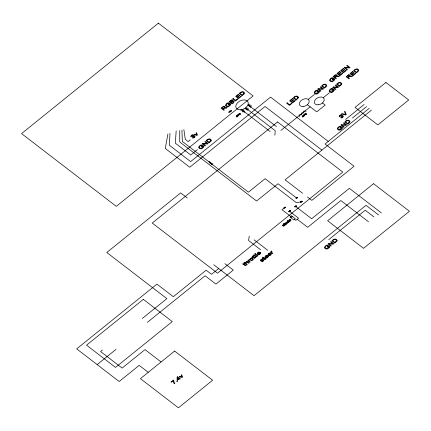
<?xml version="1.0" encoding="UTF-8"?>
<svg xmlns="http://www.w3.org/2000/svg" width="431" height="431" viewBox="0 0 431 431"><rect width="100%" height="100%" fill="white"/><g stroke="black" fill="none" stroke-linecap="round" stroke-linejoin="round"><path stroke-width="0.65" d="M284.95 207.236L285.063 206.902L285.058 207.327L285.651 207.322L285.128 207.424M289.934 210.781L290.052 210.452L290.047 210.872L290.639 210.867L290.117 210.969M295.914 205.953L296.032 205.625L296.027 206.045L296.62 206.045L296.097 206.147M297.007 197.5L297.126 197.172L297.121 197.592L297.713 197.592L297.191 197.689M301.77 201.229L301.883 200.9L301.883 201.32L302.476 201.32L301.953 201.422M236.953 116.165L236.851 116.612M302.939 116.171L302.837 116.618M303.833 115.449L303.731 115.896M169.997 133.351L169.367 145.252L190.653 161.598L270.56 97.11L328.233 141.406M176.166 130.895L175.342 143.167L190.739 154.988L197.376 149.632M274.892 135.194L275.226 130.706L245.643 107.987M249.242 236.113L248.601 240.509L260.658 249.764M167.928 133.987L165.288 148.474L189.759 167.26L265.087 106.473L321.898 150.107M236.242 116.289L236.641 116.031M302.228 116.295L302.627 116.036M303.122 115.573L303.521 115.314M303.596 115.81L303.656 115.438M244.091 112.728L244.619 110.966L242.324 111.882L243.504 109.916L241.074 110.886M236.711 116.553L236.781 116.176M250.653 107.637L251.311 105.622L249.371 106.576L250.142 104.878L248.078 105.934L249.339 104.07M341.33 115.804C340.964 114.269 339.585 116.219 339.423 116.785M224.438 107.335C224.971 105.837 221.949 107.254 221.884 108.025L222.822 108.747L223.91 107.863A2.274 1.519 -26.8 0 0 224.432 107.367L224.422 107.362M247.459 110.39L248.558 108.747L246.257 109.819L247.297 108.133L245.05 109.129L246.403 107.723M228.721 103.413L229.082 102.971A1.95 1.304 -26.8 0 0 227.509 103.009M317.308 90.817L317.674 90.375A1.95 1.304 -26.8 0 0 316.101 90.418M332.737 78.356L333.104 77.914A1.95 1.304 -26.8 0 0 331.531 77.957M327.662 245.718L328.023 245.277A1.95 1.304 -26.8 0 0 326.45 245.32M255.217 257.458L255.631 257.598L254.516 258.228M256.704 256.256L257.124 256.397L256.003 257.027A2.775 1.853 -26.8 0 1 255.535 256.741M190.303 139.795L188.218 141.632L185.308 139.396L183.865 129.612M229.987 111.489L230.515 111.554L230.046 112.022L230.687 111.532L230.321 111.23L229.788 111.581L229.971 110.923L229.4 111.387L229.868 111.715M289.249 211.492L288.835 211.529L289.158 211.276M295.224 206.67L294.815 206.702L295.138 206.454M301.075 201.945L300.671 201.977L300.994 201.73M237.476 115.266L236.813 115.643L237.637 115.104A2.241 1.498 -26.8 0 0 237.966 116.036M236.824 116.801L237.492 116.418L236.727 117.033M237.955 116.041L237.81 116.16A2.139 1.428 -26.8 0 1 237.497 115.266M308.251 99.416L314.404 94.454M280.92 130.41L310.153 106.818M348.981 76.406L347.892 77.284L346.95 76.562C346.917 75.662 350.069 74.466 349.509 75.872A2.274 1.519 -26.8 0 1 348.975 76.395M323.277 97.697L329.429 92.735M302.81 116.801L303.478 116.424L302.713 117.038M303.704 116.079L304.372 115.702L303.607 116.316M306.123 114.129L306.479 114.005L305.935 114.29M345.624 119.425L364.125 104.496M352.407 118.04L366.582 106.597M369.254 108.305L325.055 143.97L354.072 166.253L311.807 200.361L307.416 196.994M371.533 110.056L285.09 179.813L302.567 193.233M102.454 350.026L100.585 351.534L122.118 368.085L145.005 349.616L161.092 361.975M142.354 318.412L166.862 298.635L106.791 252.496L180.643 192.899L187.291 198.007M284.719 207.559L282.03 209.73L290.833 216.486M147.413 322.323L205.097 275.775L215.931 284.094L233.268 270.102L224.896 263.675M97.142 364.588L115.982 349.385M218.856 268.384L211.513 274.31L206.158 270.194L173.316 296.695L156.943 284.121L76.691 348.878L119.177 381.51L139.186 365.364L148.259 372.33M289.206 211.626L289.239 211.998L288.673 211.562L289.158 211.19M295.187 206.799L295.219 207.171L294.653 206.735L295.138 206.363M301.043 202.074L301.075 202.446L300.509 202.01L300.994 201.638M290.914 217.73L292.417 216.518M290.16 219.977L289.217 220.742A0.646 0.431 -26.8 0 1 289.821 219.853A0.814 0.544 -26.8 0 1 290.149 219.988M290.634 219.869L289.373 220.887A0.722 0.479 -26.8 0 0 290.607 220.187M260.179 252.464C255.728 255.249 260.135 254.635 260.486 252.717M267.096 256.003L265.544 257.259A1.067 0.711 -26.8 0 1 265.496 256.402A1.067 0.711 -26.8 0 1 266.547 255.793M268.529 254.85L270.081 253.595A1.341 0.894 -26.8 0 0 269.52 253.423A1.067 0.711 -26.8 0 0 268.481 253.994A1.067 0.711 -26.8 0 0 268.54 254.84M267.877 255.825C263.416 258.659 267.872 257.953 268.184 256.084M270.862 253.417C266.38 256.37 270.937 255.438 271.169 253.676A1.724 1.148 -26.8 0 1 269.45 255.691C266.218 256.019 268.755 251.623 270.77 253.342M328.713 239.679L365.224 210.215L373.963 216.928M173.267 380.74L171.387 382.259L171.053 382.001L173.537 379.997L173.806 380.201A7.187 4.8 -26.8 0 0 173.838 381.29A8.523 5.689 -26.8 0 0 174.269 382.583A6.573 4.391 -26.8 0 0 174.873 383.321L174.388 383.714M303.176 115.713L303.133 115.352L303.753 115.228M290.494 220.246L290.817 220.025M191.068 136.869C191.138 136.605 192.506 134.1 192.975 135.889A1.304 0.873 -26.8 0 1 192.549 136.411M193.395 135.9L194.667 135.765L195.038 136.762L193.686 138.001L192.388 137.958L192.808 137.537A1.498 1.002 -26.8 0 0 193.508 137.667M341.751 115.815L343.022 115.68L343.394 116.677L342.042 117.916L340.738 117.873L341.163 117.453A1.498 1.002 -26.8 0 0 341.858 117.582C344.197 116.424 341.39 115.885 340.824 116.386M262.387 260.362L262.102 260.523M261.946 260.114L262.398 259.871A4.752 3.173 -26.8 0 1 262.856 259.651C264.801 259.096 263.556 261.709 262.237 261.633C260.162 261.752 264.634 260.523 263.061 260.049M261.897 260.141L261.579 260.313M331.213 89.152C329.72 89.573 329.327 91.582 331.1 91.862M212.979 163.92L211.379 164.642L212.138 163.128L210.468 163.796L210.931 162.449L209.331 163.02L209.962 161.652L208.9 161.819M223.619 106.252L225.057 106.473L224.594 107.777A1.805 1.207 -26.8 0 1 225.041 107.637A3.529 2.36 -26.8 0 1 225.839 107.594L227.277 107.642L226.641 108.159L225.02 108.106M348.69 74.789L350.128 75.01L349.665 76.314A1.805 1.207 -26.8 0 1 350.112 76.174A3.529 2.36 -26.8 0 1 350.909 76.131L352.348 76.179L351.712 76.696L350.047 76.643A1.81 1.207 -26.8 0 0 349.11 76.783M200.733 145.603C199.251 146.012 198.842 148.016 200.62 148.312M339.386 126.908C337.92 127.328 337.489 129.332 339.272 129.618M326.542 245.772C325.071 246.198 324.645 248.202 326.429 248.482M193.551 137.64C195.744 136.557 193.212 135.921 192.468 136.471M300.596 201.95L296.269 202.618L265.124 178.698L248.423 192.172L182.335 141.416L181.93 130.13M251.801 257.83C245.95 260.13 255.287 262.177 252.868 258.077A1.977 1.32 -26.8 0 0 251.812 257.797M284.417 207.424L284.95 207.424L284.945 207.893L285.063 207.483M296.894 197.597L295.806 198.233L296.625 198.465L296.226 198.001L297.007 197.689L297.007 198.158L297.126 197.754M301.641 201.325L301.237 201.422L301.77 201.417L301.463 201.891M295.801 206.05L295.38 206.147L295.914 206.147L295.607 206.616M284.832 207.327L283.743 207.968L284.665 208.119L284.164 207.731L284.352 207.478M289.821 210.878L289.4 210.975L289.934 210.969L289.627 211.443M301.361 201.994L301.889 201.482M295.504 206.718L296.032 206.207M289.524 211.546L290.052 211.034M245.293 265.69L246.392 265.06L245.961 264.93A0.97 0.646 -26.8 0 1 245.648 265.178M306.123 111.22L303.78 111.036L303.801 112.852L301.458 113.089L301.436 114.829L299.146 114.921L299.319 116.607M264.898 259.43L266.013 258.799L265.615 258.643A0.97 0.646 -26.8 0 1 265.27 258.923M331.504 81.12C329.699 80.861 330.151 78.878 331.622 78.41A1.579 1.056 -26.8 0 1 332.743 78.35M316.074 93.581C314.28 93.338 314.732 91.297 316.192 90.871A1.579 1.056 -26.8 0 1 317.313 90.812M227.487 106.177C225.65 105.907 226.151 103.936 227.6 103.467A1.579 1.056 -26.8 0 1 228.726 103.402M261.094 260.416L261.218 260.432A0.576 0.383 -26.8 0 0 261.472 260.362M231.21 111.053L230.332 110.982L231.399 111.096L231.102 110.368L231.151 110.934M302.858 115.95L302.26 116.058L302.271 116.424M236.872 115.944L236.317 116.025L236.269 116.402M267.791 255.75C265.798 254.064 263.222 258.358 266.46 258.137A1.724 1.148 -26.8 0 0 268.222 256.062M260.087 252.388C258.099 250.697 255.524 254.996 258.762 254.775A1.724 1.148 -26.8 0 0 260.523 252.701M294.529 219.325L295.898 220.338L298.554 218.178L289.648 211.341M334.122 79.39L333.594 78.986L332.468 79.897L332.134 79.638L333.756 78.323L334.812 79.132A3.863 2.581 -26.8 0 1 334.408 79.961M333.718 90.133L333.19 89.729L332.059 90.639L331.73 90.381L333.352 89.066L334.402 89.874A3.863 2.581 -26.8 0 1 334.003 90.704M319.382 91.593L318.326 90.785L316.704 92.099L317.038 92.358L318.164 91.442L318.692 91.851M322.447 102.998L325.179 105.099L316.699 111.839L307.422 104.717M341.891 127.883L341.363 127.479L340.231 128.39L339.897 128.136L341.524 126.822L342.575 127.63A3.863 2.581 -26.8 0 1 342.176 128.46A3.001 2.004 -26.8 0 1 340.301 129.914M305.778 114.414L305.326 114.775L305.579 114.571A0.754 0.501 -26.8 0 1 304.76 114.204A0.754 0.501 -26.8 0 1 305.644 113.493A0.754 0.501 -26.8 0 1 306.107 114.129M248.143 104.884L276.384 126.574M381.343 212.919L349.336 188.342L311.661 218.738L295.618 206.417M241.678 109.684L270.118 131.525M378.574 214.95L366.016 205.307L254.015 295.688L213.744 264.758M230.1 104.442L229.572 104.038L228.446 104.948L228.112 104.695L229.739 103.381L230.79 104.189A3.863 2.581 -26.8 0 1 230.386 105.019A3.001 2.004 -26.8 0 1 228.516 106.473M239.948 114.285L240.493 113.999L240.142 114.123A0.754 0.501 -26.8 0 0 239.658 113.488A0.754 0.501 -26.8 0 0 238.774 114.199A0.754 0.501 -26.8 0 0 239.588 114.549L239.34 114.77L239.798 114.409M368.462 221.744L340.84 200.534L307.686 227.288L297.223 219.26M296.194 197.71L278.022 183.735L256.59 201.008L179.754 141.998L179.732 130.593M203.233 146.578L202.705 146.174L201.579 147.084L201.245 146.831L202.872 145.516L203.922 146.325A3.863 2.581 -26.8 0 1 203.518 147.154A3.001 2.004 -26.8 0 1 201.649 148.609M329.042 246.753L328.514 246.343L327.388 247.254L327.054 247.001L328.681 245.686L329.731 246.494A3.863 2.581 -26.8 0 1 329.327 247.324M271.767 252.469L272.845 253.293L272.37 253.676L270.318 252.097L270.743 251.758C270.9 252.318 271.589 250.136 272.058 251.305A0.76 0.506 -26.8 0 0 271.395 251.806M254.08 239.825L267.753 250.325M264.898 258.794L263.697 257.873L264.171 257.49L263.422 257.663L262.705 257.113L262.447 257.652L262.953 258.04L262.608 258.32L263.228 258.25L264.408 259.155M256.003 256.391L254.802 255.47L255.276 255.087L254.532 255.26L253.816 254.71L253.552 255.249L254.064 255.637L253.719 255.917L254.333 255.847L255.513 256.752M249.161 261.132L250.239 261.962L249.764 262.339L247.712 260.766L248.137 260.421C248.304 261.067 248.919 258.789 249.452 259.974M247.75 261.913L249.053 262.915L248.579 263.298L247.281 262.296A1.045 0.7 -26.8 0 0 246.758 262.107L245.815 263.012L247.259 264.365L246.785 264.742L243.951 262.565L244.425 262.188L245.444 262.969A1.487 0.991 -26.8 0 1 246.618 261.714M261.003 260.351L261.445 259.64L262.732 259.053L261.816 259.042L260.69 259.866A1.471 0.981 -26.8 0 0 260.48 260.179A0.991 0.663 -26.8 0 0 261.019 260.933M345.479 114.096L345.71 114.549L341.988 113.579L341.433 114.026L345.759 115.002L346.276 114.581L344.945 111.187L344.428 111.607L345.452 114.026M302.761 116.149L302.697 116.559A1.024 0.684 -26.8 0 0 302.637 116.866M261.03 260.917A0.959 0.641 -26.8 0 0 261.536 260.798A5 3.34 -26.8 0 0 262.096 260.518M262.447 260.34A3.103 2.074 -26.8 0 1 263.007 260.044M265.081 258.912A1.552 1.034 -26.8 0 1 264.903 258.789M264.876 259.446A2.775 1.853 -26.8 0 1 264.429 259.139M266.541 255.831A1.341 0.894 -26.8 0 1 267.08 256.014M271.816 252.421A1.546 1.029 -26.8 0 1 271.358 251.828M290.882 220.004A1.121 0.749 -26.8 0 1 289.659 221.248A1.121 0.749 -26.8 0 1 288.942 220.225A1.121 0.749 -26.8 0 1 290.693 219.735M328.928 246.764A2.069 1.379 -26.8 0 1 326.396 248.558M326.531 245.718A1.579 1.056 -26.8 0 1 327.668 245.708M324.57 247.89A2.564 1.713 -26.8 0 1 326.477 245.411M327.463 248.87A2.758 1.843 -26.8 0 1 324.775 247.82M329.316 247.319A3.001 2.004 -26.8 0 1 327.458 248.779M258.842 252.426A1.067 0.711 -26.8 0 0 257.797 253.04A1.067 0.711 -26.8 0 0 257.857 253.881L259.397 252.641A1.341 0.894 -26.8 0 0 258.837 252.469M256.682 256.267A0.97 0.646 -26.8 0 1 256.38 256.52M256.186 256.515A1.552 1.034 -26.8 0 1 256.009 256.386M255.19 257.469A0.97 0.646 -26.8 0 1 254.888 257.722M254.699 257.716A1.552 1.034 -26.8 0 1 254.522 257.587L253.315 256.671L253.784 256.289L253.514 256.079L253.04 256.461L252.324 255.912L252.065 256.45L252.571 256.844L252.227 257.118L252.841 257.048L254.026 257.959A2.775 1.853 -26.8 0 0 254.495 258.25M249.204 261.089A1.546 1.029 -26.8 0 1 248.746 260.496A0.76 0.506 -26.8 0 1 249.447 259.985M246.645 261.601A1.568 1.051 -26.8 0 1 247.712 261.94M245.454 265.173A1.552 1.034 -26.8 0 1 245.277 265.043L244.07 264.128L244.544 263.745L244.275 263.54L243.801 263.923L243.084 263.368L242.82 263.907L243.332 264.3L242.987 264.58L243.601 264.505L244.781 265.415A2.775 1.853 -26.8 0 0 245.255 265.706M341.805 115.826A1.223 0.819 -26.8 0 0 341.697 114.921A1.223 0.819 -26.8 0 0 340.522 114.899A1.632 1.094 -26.8 0 0 339.369 116.817M341.33 115.804A1.304 0.873 -26.8 0 1 340.905 116.327M341.772 127.899A2.069 1.379 -26.8 0 1 339.24 129.693M339.38 126.854A1.579 1.056 -26.8 0 1 340.512 126.843L340.873 126.412A1.95 1.304 -26.8 0 0 339.299 126.45M337.414 129.025A2.564 1.713 -26.8 0 1 339.321 126.547M340.307 130A2.758 1.843 -26.8 0 1 337.618 128.955M174.41 383.698A7.133 4.763 -26.8 0 1 173.332 380.729M192.167 134.984A1.223 0.819 -26.8 0 1 193.341 135.005A1.223 0.819 -26.8 0 1 193.454 135.91M191.014 136.907A1.632 1.094 -26.8 0 1 192.161 134.962M203.12 146.594A2.069 1.379 -26.8 0 1 200.587 148.388M200.727 145.549A1.579 1.056 -26.8 0 1 201.859 145.538L202.214 145.107A1.95 1.304 -26.8 0 0 200.641 145.145M198.761 147.72A2.564 1.713 -26.8 0 1 200.668 145.242M201.654 148.7A2.758 1.843 -26.8 0 1 198.966 147.65M319.376 91.593A3.863 2.581 -26.8 0 1 318.978 92.423M318.579 91.862A2.069 1.379 -26.8 0 1 316.047 93.656M314.221 92.988A2.564 1.713 -26.8 0 1 316.128 90.51M317.108 93.969A2.758 1.843 -26.8 0 1 314.425 92.918M318.962 92.417A3.001 2.004 -26.8 0 1 317.108 93.883M333.605 90.149A2.069 1.379 -26.8 0 1 331.067 91.943M331.207 89.098A1.579 1.056 -26.8 0 1 332.339 89.093L332.7 88.657A1.95 1.304 -26.8 0 0 331.127 88.7M329.246 91.27A2.564 1.713 -26.8 0 1 331.153 88.791M332.134 92.25A2.758 1.843 -26.8 0 1 329.446 91.2M333.987 90.704A3.001 2.004 -26.8 0 1 332.129 92.164M336.11 76.74A1.875 1.255 -26.8 0 0 335.851 76.939L335.21 77.451L336.471 78.415L335.959 78.825L333.125 76.648L334.828 75.274A3.146 2.101 -26.8 0 1 335.679 74.692L337.123 74.924L336.659 76.233A1.805 1.207 -26.8 0 1 337.107 76.088A3.529 2.36 -26.8 0 1 337.904 76.045L339.342 76.093L338.707 76.61L337.09 76.556A1.81 1.207 -26.8 0 0 336.105 76.696M334.009 79.401A2.069 1.379 -26.8 0 1 331.477 81.195M329.65 80.527A2.564 1.713 -26.8 0 1 331.558 78.049M332.538 81.507A2.758 1.843 -26.8 0 1 329.855 80.457M334.391 79.956A3.001 2.004 -26.8 0 1 332.538 81.421M348.684 74.778A3.146 2.101 -26.8 0 0 347.849 75.371L346.131 76.734L348.965 78.911L349.476 78.501L348.216 77.532L348.851 77.02A1.875 1.255 -26.8 0 1 349.115 76.826M305.746 114.377A0.603 0.404 -26.8 0 1 304.916 114.231A0.603 0.404 -26.8 0 1 305.681 113.617A0.603 0.404 -26.8 0 1 305.886 114.263M303.532 116.144A1.024 0.684 -26.8 0 1 303.629 115.842M239.76 114.371A0.603 0.404 -26.8 0 1 238.93 114.226A0.603 0.404 -26.8 0 1 239.695 113.612A0.603 0.404 -26.8 0 1 239.9 114.258M236.651 116.86A1.024 0.684 -26.8 0 1 236.748 116.559M232.314 100.822A1.772 1.185 -26.8 0 1 231.582 101.533L230.779 102.233L229.917 101.576L230.687 100.956A3.222 2.155 -26.8 0 1 231.307 100.504A0.738 0.496 -26.8 0 1 232.174 100.811M232.002 99.9A1.234 0.824 -26.8 0 1 232.595 100.994C235.45 99.873 233.812 103.823 231.91 103.903L229.076 101.727L230.515 100.563A2.419 1.616 -26.8 0 1 231.302 100.051A1.261 0.84 -26.8 0 1 231.991 99.927M229.987 104.458A2.069 1.379 -26.8 0 1 227.455 106.252M225.628 105.584A2.564 1.713 -26.8 0 1 227.536 103.106M228.522 106.565A2.758 1.843 -26.8 0 1 225.833 105.514M223.614 106.241A3.146 2.101 -26.8 0 0 222.779 106.834L221.06 108.197L223.894 110.374L224.406 109.964L223.145 108.995L223.781 108.483A1.875 1.255 -26.8 0 1 224.045 108.289M224.039 108.24A1.81 1.207 -26.8 0 1 224.966 108.133M211.303 140.285L210.861 141.276L208.938 142.898L206.104 140.721C207.095 139.1 210.662 137.667 211.303 140.285M244.436 93.096L243.968 94.12L242.071 95.704L239.237 93.527C240.229 91.911 243.795 90.478 244.436 93.096M298.43 97.471L297.961 98.494L296.065 100.078L293.231 97.902C294.222 96.285 297.783 94.852 298.43 97.471M326.763 85.553L326.294 86.577L324.398 88.166L321.564 85.99C322.55 84.368 326.116 82.935 326.763 85.553M337.112 240.455L336.643 241.479L334.747 243.068L331.913 240.891C332.904 239.27 336.471 237.837 337.112 240.455M341.783 83.84L341.314 84.859L339.423 86.448L336.584 84.271C337.575 82.65 341.142 81.217 341.783 83.84M349.956 121.59L349.487 122.614L347.591 124.203L344.757 122.027C345.737 120.384 349.369 118.972 349.956 121.623M358.77 70.296L358.333 71.282L356.41 72.904L353.576 70.727C354.562 69.105 358.129 67.672 358.77 70.296M238.047 114.845C239.28 116.122 238.752 113.892 238.052 114.808M304.033 114.851C305.223 116.149 304.76 113.913 304.038 114.813M336.6 75.49L336.487 75.813A2.274 1.519 -26.8 0 1 335.97 76.309L334.887 77.197L333.95 76.481L335.744 75.139L336.6 75.49M282.93 225.435C284.708 227.18 284.148 223.57 282.93 225.435M287.267 221.933C289.104 223.667 288.361 220.096 287.267 221.933M282.585 225.537L283.544 226.248L284.956 225.348L283.237 224.028L282.952 224.26L283.566 224.729L282.591 225.51M286.927 222.035L287.881 222.746L289.293 221.846L287.574 220.527L287.288 220.758L287.908 221.227L286.927 222.008M233.634 101.689L232.088 103.235L231.113 102.486L231.997 101.77A2.618 1.746 -26.8 0 1 232.6 101.35L233.29 101.269L233.634 101.689M210.684 140.533L209.11 142.23L206.945 140.565C207.72 139.251 210.306 138.647 210.684 140.533M243.817 93.344L242.244 95.041L240.078 93.376C240.848 92.062 243.434 91.458 243.817 93.344M297.81 97.718L296.237 99.416L294.071 97.751C294.842 96.436 297.428 95.833 297.81 97.718M326.143 85.801L324.57 87.498L322.404 85.839C323.175 84.519 325.761 83.916 326.143 85.801M341.169 84.083L339.596 85.78L337.43 84.12C338.2 82.8 340.786 82.202 341.169 84.083M336.492 240.703L334.919 242.4L332.754 240.735C333.529 239.42 336.115 238.817 336.492 240.703M349.342 121.838L347.769 123.535L345.597 121.871C346.373 120.556 348.959 119.953 349.342 121.838M358.156 70.539L356.582 72.236L354.417 70.576C355.187 69.256 357.773 68.658 358.156 70.539M237.885 114.888C239.55 116.472 238.898 113.326 237.89 114.861M303.871 114.894C305.547 116.483 304.825 113.342 303.877 114.867M252.835 259.133C249.991 262.813 250.028 255.723 252.835 259.133M286.901 223.333C285.85 225.338 284.95 221.658 286.901 223.333M158.392 23.177L21.55 133.605L116.278 206.357L253.126 95.93L158.392 23.177M233.16 98.43L232.654 98.839L235.488 101.016L237.89 99.082L237.556 98.823L235.665 100.348L233.16 98.43M238.445 94.168L235.671 96.409L238.505 98.586L241.371 96.275L241.037 96.016L238.677 97.918L237.713 97.174L239.835 95.461L239.501 95.208L237.379 96.921L236.511 96.253L238.779 94.427L238.445 94.168M194.403 134.273L193.907 134.671L197.015 135.399L197.457 135.043L196.455 132.613L195.97 133.007L196.822 134.908L194.403 134.273M228.931 111.985L228.813 112.599L229.497 112.416L229.475 111.909L228.931 111.985M202.748 143.431L202.225 143.852L205.059 146.028L205.549 145.635L203.319 143.922L207.564 144.008L208.087 143.588L205.248 141.411L204.763 141.799L206.988 143.512L202.748 143.431M287.154 102.804L286.647 103.214L289.481 105.39L291.884 103.456L291.545 103.198L289.654 104.722L287.154 102.804M292.439 98.543L289.664 100.784L292.498 102.961L295.364 100.649L295.03 100.391L292.671 102.292L291.706 101.549L293.829 99.836L293.495 99.583L291.372 101.296L290.505 100.628L292.773 98.801L292.439 98.543M318.202 88.7L317.685 89.12L320.519 91.297L321.003 90.903L318.778 89.19L323.024 89.276L323.541 88.856L320.707 86.679L320.222 87.073L322.447 88.781L318.202 88.7M339.779 71.282L337.004 73.518L339.838 75.7L342.704 73.383L342.37 73.13L340.011 75.032L339.046 74.288L341.169 72.575L340.835 72.322L338.712 74.035L337.845 73.367L340.113 71.535L339.779 71.282M343.356 68.394L340.582 70.636L343.415 72.812L346.282 70.501L345.948 70.242L343.588 72.144L342.623 71.401L344.746 69.687L344.412 69.434L342.289 71.147L341.422 70.479L343.69 68.648L343.356 68.394M344.66 67.338L344.143 67.759L346.977 69.935L347.461 69.542L345.236 67.834L349.482 67.915L349.999 67.495L347.165 65.318L346.68 65.711L348.905 67.419L344.66 67.338M277.542 121.957L152.251 223.059L217.504 273.173L342.796 172.066L277.542 121.957M333.228 86.981L332.705 87.401L335.544 89.578L336.029 89.185L333.804 87.477L338.044 87.558L338.567 87.137L335.733 84.961L335.243 85.354L337.473 87.062L333.228 86.981M352.784 71.368L350.004 73.604L352.844 75.781L355.704 73.469L355.37 73.216L353.016 75.118L352.052 74.374L354.174 72.661L353.84 72.408L351.718 74.121L350.85 73.453L353.118 71.621L352.784 71.368M385.917 82.477L355.042 107.389L377.836 124.898L408.712 99.981L385.917 82.477M341.4 124.731L340.878 125.157L343.712 127.334L344.202 126.94L341.972 125.227L346.217 125.313L346.739 124.893L343.906 122.711L343.415 123.104L345.64 124.818L341.4 124.731M143.324 299.346L86.545 345.166L115.497 367.406L172.276 321.585L143.324 299.346M291.582 215.883L290.085 217.095L293.775 219.929L295.278 218.716L291.582 215.883M283.97 223.436L283.927 223.851L283.97 223.436M284.444 223.797L284.158 224.028L285.403 224.982L285.688 224.756L284.444 223.797M255.147 253.536L254.673 253.913L257.512 256.089L257.98 255.712L255.147 253.536M373.532 183.692L327.625 220.742L363.538 248.326L409.45 211.276L373.532 183.692M174.625 351.055L140.431 378.65L178.418 407.823L212.612 380.228L174.625 351.055M328.557 243.601L328.034 244.021L330.868 246.198L331.358 245.805L329.128 244.091L333.373 244.178L333.896 243.757L331.056 241.581L330.572 241.974L332.797 243.682L328.557 243.601M177.437 376.786L177.055 377.098L177.136 379.921L177.459 380.169L179.124 378.822L179.802 379.345L180.271 378.962L179.592 378.445L180.115 378.025L179.792 377.782L179.274 378.197L177.437 376.786M179.565 376.301L179.064 376.705L182.178 377.427L182.615 377.071L181.618 374.647L181.133 375.035L181.984 376.942L179.565 376.301M178.806 378.58L177.604 379.549L177.524 377.599L178.806 378.58M177.206 380.815L176.667 381.246L177.066 381.554L177.604 381.123L177.206 380.815M285.952 224.26A1.169 0.781 -26.8 0 0 287.224 222.87A1.169 0.781 -26.8 0 0 285.354 223.042A1.169 0.781 -26.8 0 0 285.952 224.26M303.063 106.554A5.264 3.513 -26.8 0 0 309.027 100.407A5.264 3.513 -26.8 0 0 300.698 100.94A5.264 3.513 -26.8 0 0 303.063 106.554M318.089 104.835A5.264 3.513 -26.8 0 0 324.053 98.694A5.264 3.513 -26.8 0 0 315.724 99.222A5.264 3.513 -26.8 0 0 318.089 104.835M240.396 109.851A6.664 4.45 -26.8 0 0 248.105 102.142A6.664 4.45 -26.8 0 0 237.61 102.637A6.664 4.45 -26.8 0 0 240.396 109.851"/></g></svg>
